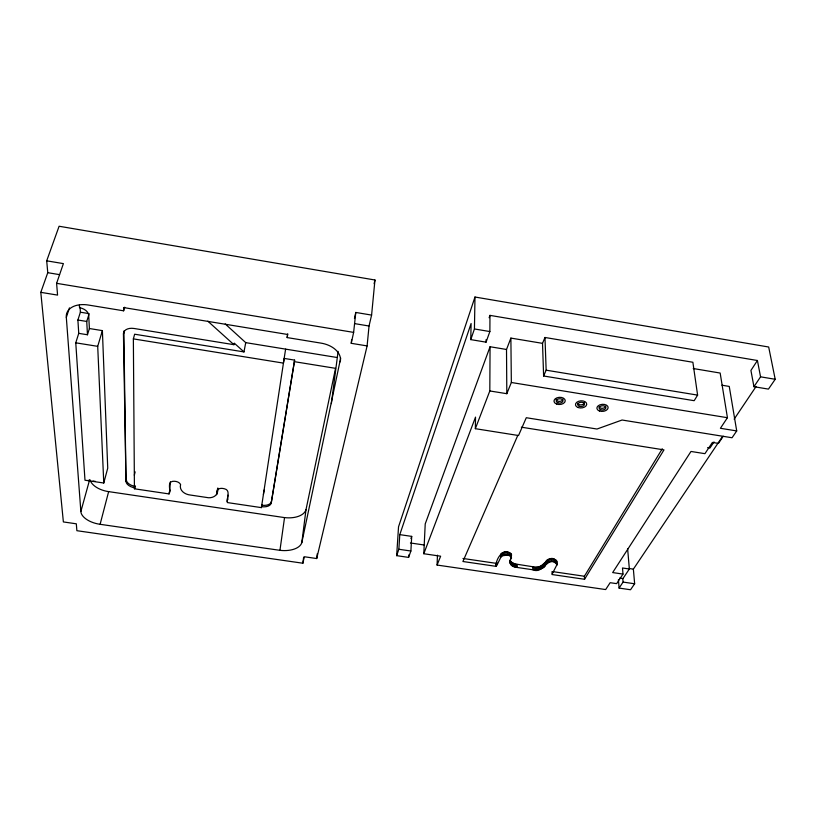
<?xml version="1.0" encoding="UTF-8"?>
<svg xmlns="http://www.w3.org/2000/svg" width="816" height="816" viewBox="0 0 816 816"><rect width="100%" height="100%" fill="white"/><g stroke="black" fill="none" stroke-linecap="round" stroke-linejoin="round"><path stroke-width="1.22" d="M517.793 435.367L462.907 561.5L496.046 566.345C495.363 558.746 504.614 545.578 511.55 554.86C510.143 561.469 508.072 566.477 517.232 567.477L532.797 569.762C543.629 574.79 548.209 553.829 556.981 564.601L551.942 574.515L584.552 579.278L663.989 449.881L521.342 427.186M496.046 566.345L496.312 563.132M496.312 566.161L496.832 562.448M399.789 534.633L471.097 323.503L470.781 339.619L486.05 342.159L489.875 331.551L489.967 315.374L757.421 360.509L760.553 376.829L753.943 386.702L768.448 389.11L775.2 379.287L768.682 347.014L474.983 297.024L398.534 526.799L396.658 555.655L408.592 557.399L410.887 551.024L411.703 536.387L399.789 534.633L398.851 549.26L396.658 555.655M721.956 385.213L729.249 386.427L736.715 430.93L732.054 437.753L622.078 420.016L596.986 429.032L526.289 417.721L518.527 435.52L475.351 428.686L489.814 390.956L490.059 346.739L506.512 349.472L510.887 338.089L542.518 343.352L544.986 337.477L692.876 362.263L697.609 395.117L694.181 400.697L543.619 375.992L542.518 343.352M486.05 342.159L486.071 339.68M475.351 428.686L475.524 417.119L423.8 553.738L440.64 556.206L437.08 565.049L605.666 589.57L610.144 582.695L616.651 583.644L622.985 574.087L622.506 567.987L629.35 568.997L627.647 548.852M470.781 339.619L474.433 328.97L474.983 297.024M225.216 323.942L245.728 342.638L243.984 351.92L134.64 334.213L133.365 338.885L134.426 488.794L169.024 493.925C171.268 490.385 166.729 482.338 172.604 481.338C175.491 480.971 179.071 481.736 180.591 484.449C178.928 490.559 184.967 494.516 190.281 495.026L206.53 497.444C212.221 498.882 218.902 495.496 217.586 488.764L216.821 494.027M169.412 492.956L170.36 481.868M437.08 565.049L437.458 555.166M423.8 553.738L425.218 523.923L490.059 346.739M408.592 557.399L408.724 554.972M371.596 315.088L374.962 280L59.099 226.246L46.696 260.824L47.767 272.687L40.8 292.342L63.373 521.934L76.316 523.811L76.877 530.696L302.879 563.224L304.307 556.747L316.7 558.542L367.108 345.913L369.036 326.012L371.596 315.088L355.786 312.446L354.46 318.546M261.865 504.696L261.406 507.623L227.358 502.574C226.318 498.199 231.214 490.232 224.39 488.764C222.044 488.111 218.127 487.876 217.219 490.732M367.108 345.913L351.237 343.312L353.634 332.387L355.786 312.446M227.123 501.524L228.021 495.149M351.237 343.312L351.635 339.578M316.7 558.542L317.261 553.748M69.442 307.877L66.32 317.393L80.866 511.499A18.717 9.782 12.6 0 0 100.113 524.3L279.949 550.331A21.247 11.465 7.4 0 0 301.808 542.671L340.67 358.061M331.357 403.645L338.099 351.349M302.879 563.224L303.623 557.246M301.808 542.671L305.99 509.725L335.539 368.332L294.382 361.672L294.617 360.111L284.162 358.418L261.406 507.623M279.949 550.331L284.539 517.599A20.788 11.71 7.6 0 0 305.99 509.725M261.559 506.675A9.017 5.08 8.4 0 0 271.228 503.023L294.617 360.111M340.231 361.855A22.297 14.923 8 0 0 320.759 343.087L287.14 337.579L287.62 334.468L123.583 307.561L123.644 310.814L88.832 305.113A23.613 14.974 18 0 0 66.32 317.393M287.14 337.579L287.732 333.805M285.62 349.126L283.417 363.11L133.365 338.885M263.405 494.486L264.098 490.059M271.228 503.023L294.382 361.672M216.495 494.71L217.525 490.365M217.474 489.957L217.852 487.988M135.15 487.917A9.272 5.11 12.4 0 1 125.99 481.399L123.44 334.03A11.006 7.048 16.1 0 1 134.171 328.491L233.937 344.689L234.253 343.128L243.984 351.92M169.024 493.925L170.065 490.028M374.105 283.723L374.962 280M511.367 555.625L511.55 554.86M134.426 488.794L135.14 485.867M134.324 475.187L135.15 471.872M125.99 481.399L123.879 332.479A10.996 7.048 16.1 0 1 124.216 330.653M100.113 524.3L108.64 491.62A18.309 9.976 13.1 0 1 90.148 480.022M80.101 307.357L80.386 312.202L77.897 320.025L78.744 333.356L75.766 342.822L84.986 480.226L103.775 483.011L107.732 468.149L102.388 330.623L89.393 328.522L88.699 315.19A9.088 5.773 18.5 0 0 79.529 307.703L79.376 305.255M80.866 511.499L89.607 479.849M123.44 334.03L123.879 332.479M123.644 310.814L124.675 307.204M103.775 483.011L97.706 346.341L102.388 330.623M78.744 333.356L87.465 334.764L89.393 328.522M87.465 334.764L86.741 321.453L89.179 313.64M40.8 292.342L57.569 295.096L56.6 283.325L63.393 263.619L46.696 260.824M410.938 538.54L411.703 536.387M489.121 317.74L489.967 315.374M489.814 390.956L506.818 393.7L511.336 382.49L510.887 338.089M543.619 375.992L546.149 370.178L544.986 337.477M496.832 565.478L500.871 557.124L502.258 555.818L507.521 555.074L509.969 555.839L511.571 557.92M509.98 563.06L509.959 560.021L511.204 561.979L514.814 563.907L532.726 566.722C543.558 571.751 548.107 550.759 556.869 561.541L556.757 565.345M584.552 579.278L584.389 576.249L662.286 448.759M757.421 360.509L750.924 370.433L753.943 386.702M693.233 368.526L720.161 373.045L727.433 417.71L720.416 428.288L736.715 430.93M629.35 568.997L622.955 578.585L619.579 578.095M714.01 441.925L709.92 448.066L707.543 447.688M722.119 437.05L633.369 569.14L634.644 583.777L630.533 589.754L619.079 588.081L623.087 582.083L622.802 578.432M723.251 436.223L718.437 443.394L712.399 442.425L704.922 453.676L690.989 451.452L612.663 572.567L622.985 574.087M734.145 419.159L756.065 386.529M216.566 492.405L217.046 491.773M462.968 558.47L496.057 563.315M553.085 571.669L584.389 576.249M398.851 549.26L410.887 551.024M623.087 582.083L634.644 583.777M108.64 491.62L284.539 517.599M628.789 568.456L633.369 569.14M410.438 542.977L424.524 545.047M88.057 480.318L90.525 480.675M92.983 481.042L95.452 481.409M75.766 342.822L97.706 346.341M80.386 312.202L87.924 313.436M511.336 382.49L727.433 417.71M245.728 342.638L336.824 357.459M77.897 320.025L86.741 321.453M56.6 283.325L353.634 332.387M546.149 370.178L697.609 395.117M47.767 272.687L59.548 274.645M354.603 323.615L369.036 326.012M474.433 328.97L489.875 331.551M760.553 376.829L775.2 379.287M207.815 321.167L233.937 344.689M227.888 499.647L227.654 498.586M618.426 579.584L619.079 588.081M556.726 560.796L556.981 564.601M556.216 560.092L556.339 563.152M555.39 559.49L555.502 562.55M554.278 559.021L554.39 562.081M552.983 558.725L553.095 561.785M551.575 558.623L551.687 561.683M552.044 571.537L552.116 573.566M550.157 558.715L550.27 561.775M548.831 559.001L548.933 562.061M547.689 559.46L547.781 562.52M546.791 560.062L546.893 563.111M546.22 560.755L546.322 563.805M544.955 563.071L545.047 566.12M544.517 563.723L544.609 566.763M543.915 564.335L544.007 567.375M543.17 564.896L543.262 567.946M542.303 565.417L542.395 568.456M541.314 565.855L541.396 568.895M540.223 566.233L540.314 569.272M539.06 566.528L539.141 569.568M537.826 566.743L537.907 569.782M536.561 566.875L536.632 569.905M535.276 566.906L535.347 569.945M533.99 566.865L534.062 569.894M532.726 566.722L532.797 569.762M517.191 564.448L517.232 567.477M515.977 564.223L516.008 567.253M514.814 563.907L514.855 566.947M513.743 563.53L513.774 566.559M512.774 563.071L512.805 566.11M511.928 562.55L511.958 565.59M511.357 554.105L511.387 558.674M511.204 561.979L511.234 565.009M510.816 553.401L510.836 556.451M510.632 561.357L510.663 564.397M510.214 560.704L510.245 563.744M509.949 552.789L509.969 555.839M508.817 552.32L508.837 555.37M506.512 349.472L506.818 393.7M507.501 552.014L507.521 555.074M506.083 551.912L506.104 554.972M504.676 552.014L504.696 555.064M503.37 552.299L503.38 555.359M502.248 552.758L502.258 555.818M501.391 553.37L501.401 556.42M500.861 554.074L500.871 557.124M271.453 501.554A9.007 5.08 8.4 0 1 261.793 505.216M135.507 486.458A9.262 5.11 12.4 0 1 126.358 479.941M605.747 406.144A3.386 2.132 -4.7 0 1 602.616 408.296A3.386 2.132 -4.7 0 1 599.077 406.766M562.907 399.187A3.376 2.162 -3.1 0 1 559.429 401.39A3.376 2.162 -3.1 0 1 556.165 399.269M584.368 402.676A3.376 2.142 -3.9 0 1 581.288 404.838A3.376 2.142 -3.9 0 1 577.708 403.308M599.383 410.968A5.641 3.55 -4.7 0 0 608.134 407.816A5.641 3.55 -4.7 0 0 600.015 404.797A5.641 3.55 -4.7 0 0 599.383 410.968M600.637 409.734A3.386 2.132 -4.7 0 0 605.88 407.837A3.386 2.132 -4.7 0 0 601.004 406.031A3.386 2.132 -4.7 0 0 600.637 409.734M578.044 407.521A5.63 3.57 -3.9 0 0 586.724 404.348A5.63 3.57 -3.9 0 0 578.544 401.309A5.63 3.57 -3.9 0 0 578.044 407.521M579.278 406.276A3.376 2.142 -3.9 0 0 584.47 404.369A3.376 2.142 -3.9 0 0 579.554 402.553A3.376 2.142 -3.9 0 0 579.278 406.276M556.634 404.063A5.63 3.601 -3.1 0 0 565.233 400.86A5.63 3.601 -3.1 0 0 556.981 397.81A5.63 3.601 -3.1 0 0 556.634 404.063M557.828 402.808A3.376 2.162 -3.1 0 0 562.979 400.88A3.376 2.162 -3.1 0 0 558.022 399.065A3.376 2.162 -3.1 0 0 557.828 402.808"/></g></svg>
